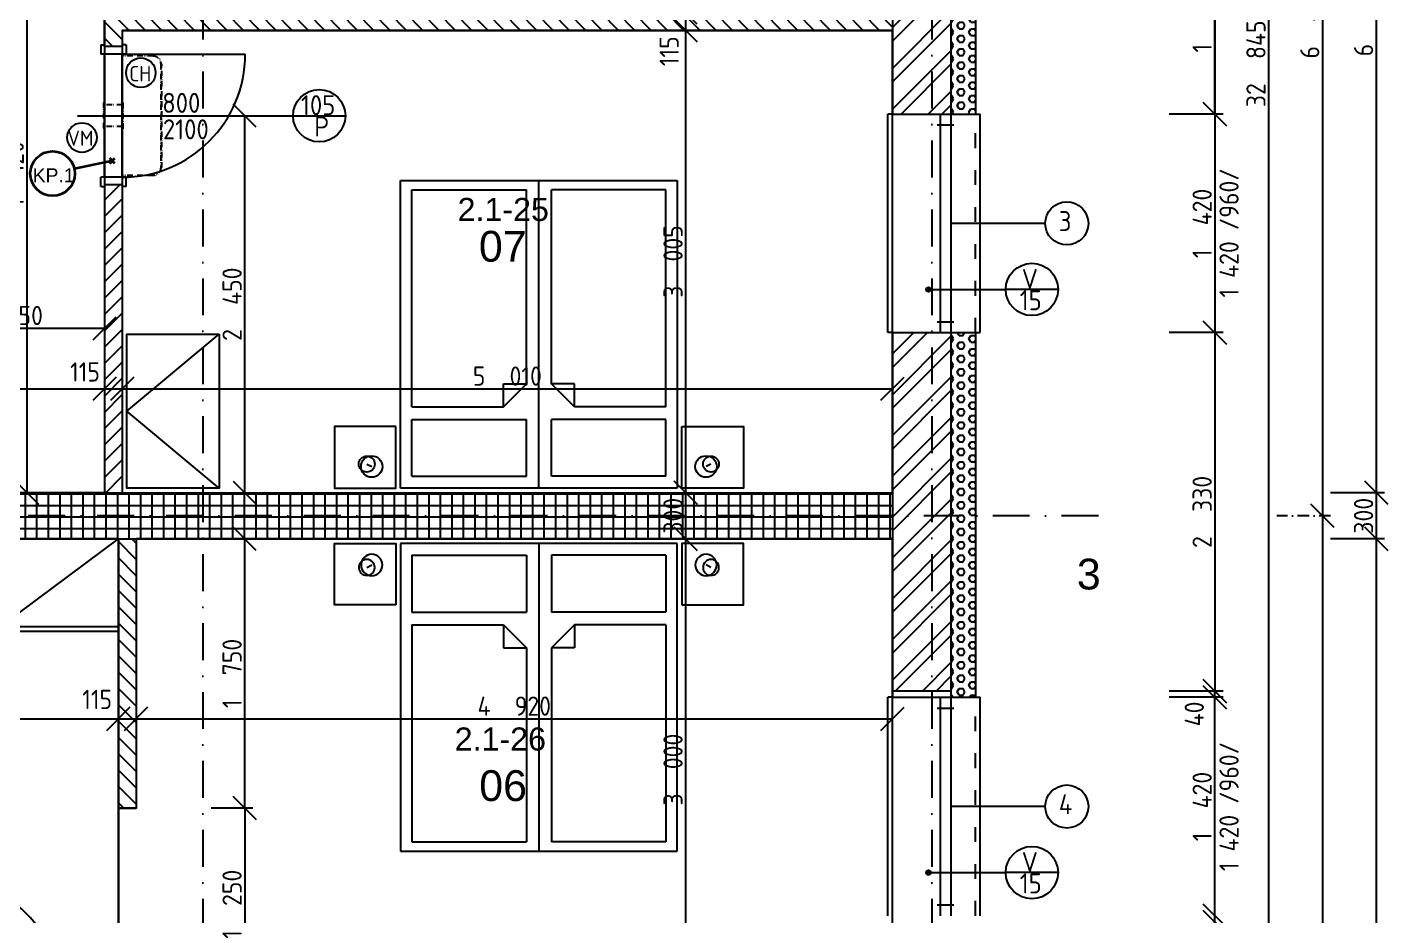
# Model space of a CAD drawing. Extents: x 4511820 to 5180432, y -1526536 to -944957.
# Drawn here: x 5034913 to 5043762, y -1247634 to -1241859 of the extents above; entities that cross this region are included whole.
import ezdxf

# ---------------------------------------------------------------- set-up
doc = ezdxf.new("R2010")
doc.units = 0
doc.header["$MEASUREMENT"] = 0
for name, pattern in [('ACAD_ISO03W100', [30, 12, -18]), ('ACAD_ISO12W100', [22, 12, -3, 0.5, -3, 0.5, -3]), ('BODKOCIARKOVANA_3', [5.6, 3, -1.3, 0, -1.3])]:
    doc.linetypes.add(name, pattern=pattern)
doc.layers.get('0').update_dxf_attribs({"linetype": 'CONTINUOUS'})
doc.layers.get('Defpoints').update_dxf_attribs({"color": 61, "linetype": 'CONTINUOUS'})
for name, color, linetype in [('DVERE', 45, 'CONTINUOUS'), ('KÓTY', 4, 'CONTINUOUS'), ('MÚRY', 1, 'CONTINUOUS'), ('OKNÁ', 143, 'CONTINUOUS'), ('osi', 253, 'CONTINUOUS'), ('Plochy', 41, 'CONTINUOUS'), ('POPIS', 7, 'CONTINUOUS'), ('TENKÁ', 7, 'CONTINUOUS'), ('ZARIADENIE', 47, 'CONTINUOUS'), ('ZZ-chladenie', 133, 'CONTINUOUS'), ('zz-vetr', 52, 'CONTINUOUS'), ('ŠRAFY', 82, 'CONTINUOUS')]:
    doc.layers.add(name, color=color, linetype=linetype)
doc.layers.add('preklady', color=74, linetype='CONTINUOUS', lineweight=35)
doc.styles.add('ARIAL', font='arial.ttf')
doc.styles.add('styl1', font='arial.ttf')
doc.styles.add('STYLE1', font='isocp.shx')
doc.dimstyles.new('STANDARD-50', dxfattribs={"dimtxt": 125, "dimasz": 150, "dimexe": 10, "dimexo": 200, "dimgap": 20, "dimtad": 1, "dimdsep": 46, "dimlunit": 6, "dimtxsty": 'STYLE1', "dimblk1": 'OBLIQUE', "dimblk2": 'OBLIQUE', "dimsah": 1, "dimcen": 2.5, "dimse1": 1, "dimse2": 1, "dimadec": 0, "dimazin": 0, "dimtfac": 1, "dimtmove": 1, "dimatfit": 3, "dimldrblk": 'OBLIQUE', "dimfxl": 1, "dimtolj": 1, "dimtzin": 0, "dimarcsym": 0})
pattern_1 = [(135, (-2976355.03, 109742.89), (-53.0330086, -53.0330086), [])]
pattern_2 = [(45, (584112, 2493.08), (-132.5825215, 132.5825215), []), (45, (584200.39, 2493.08), (-132.5825215, 132.5825215), [])]
pattern_3 = [(0, (0, -89060.43), (0, 43.3012702), [25, -50]), (120, (0, -89060.43), (-37.5, -21.6506351), [25, -50]), (60, (25, -89060.43), (-37.5, 21.6506351), [25, -50])]

# ---------------------------------------------------------------- blocks, each defined once
blk = doc.blocks.new('_OBLIQUE')
at = {"color": 0, "linetype": 'ByBlock'}
blk.add_line((-0.5, -0.5), (0.5, 0.5), dxfattribs=at)
blk = doc.blocks.new('*D13835')
at = {"layer": 'Defpoints', "color": 0}
for p in [(5041881, -1238614.2), (5041881, -1245034.2), (5043337.5, -1245034.2)]:
    blk.add_point(p, dxfattribs=at)
at = {"layer": 'KÓTY', "color": 0, "lineweight": -2}
blk.add_line((5043337.5, -1238614.2), (5043337.5, -1245034.2), dxfattribs=at)
at = {"layer": 'KÓTY', "color": 0, "linetype": 'ByBlock', "lineweight": -2, "xscale": 150, "yscale": 150, "zscale": 150}
for p, rotation in [((5043337.5, -1238614.2), 90), ((5043337.5, -1245034.2), 270)]:
    blk.add_blockref('_OBLIQUE', p, dxfattribs=dict(at, rotation=rotation))
at = {"layer": 'KÓTY', "color": 0, "insert": (5043255, -1241824.2), "char_height": 125, "attachment_point": 5, "rotation": 90, "style": 'STYLE1'}
blk.add_mtext('\\A1;6ﾠ420', dxfattribs=at)
blk = doc.blocks.new('*D13836')
at = {"layer": 'Defpoints', "color": 0}
for p in [(5041881, -1245034.2), (5041881, -1251644.2), (5043337.5, -1251644.2)]:
    blk.add_point(p, dxfattribs=at)
at = {"layer": 'KÓTY', "color": 0, "lineweight": -2}
blk.add_line((5043337.5, -1245034.2), (5043337.5, -1251644.2), dxfattribs=at)
at = {"layer": 'KÓTY', "color": 0, "linetype": 'ByBlock', "lineweight": -2, "xscale": 150, "yscale": 150, "zscale": 150}
for p, rotation in [((5043337.5, -1245034.2), 90), ((5043337.5, -1251644.2), 270)]:
    blk.add_blockref('_OBLIQUE', p, dxfattribs=dict(at, rotation=rotation))
at = {"layer": 'KÓTY', "color": 0, "insert": (5043255, -1248339.2), "char_height": 125, "attachment_point": 5, "rotation": 90, "style": 'STYLE1'}
blk.add_mtext('\\A1;6ﾠ610', dxfattribs=at)
blk = doc.blocks.new('*D13839')
at = {"layer": 'Defpoints', "color": 0}
for p in [(5040921, -1225674.2), (5040921, -1258519.2), (5042987.5, -1258519.2)]:
    blk.add_point(p, dxfattribs=at)
at = {"layer": 'KÓTY', "color": 0, "lineweight": -2}
blk.add_line((5042987.5, -1225674.2), (5042987.5, -1258519.2), dxfattribs=at)
at = {"layer": 'KÓTY', "color": 0, "linetype": 'ByBlock', "lineweight": -2, "xscale": 150, "yscale": 150, "zscale": 150}
for p, rotation in [((5042987.5, -1225674.2), 90), ((5042987.5, -1258519.2), 270)]:
    blk.add_blockref('_OBLIQUE', p, dxfattribs=dict(at, rotation=rotation))
at = {"layer": 'KÓTY', "color": 0, "insert": (5042905, -1242096.7), "char_height": 125, "attachment_point": 5, "rotation": 90, "style": 'STYLE1'}
blk.add_mtext('\\A1;32ﾠ845', dxfattribs=at)
blk = doc.blocks.new('*D13844')
at = {"layer": 'Defpoints', "color": 0}
for p in [(5040921, -1247674.2), (5042637.5, -1247674.2), (5040921, -1249174.2)]:
    blk.add_point(p, dxfattribs=at)
at = {"layer": 'KÓTY', "color": 0, "lineweight": -2}
blk.add_line((5042637.5, -1249174.2), (5042637.5, -1247674.2), dxfattribs=at)
at = {"layer": 'KÓTY', "color": 0, "linetype": 'ByBlock', "lineweight": -2, "xscale": 150, "yscale": 150, "zscale": 150}
for p, rotation in [((5042637.5, -1247674.2), 90), ((5042637.5, -1249174.2), 270)]:
    blk.add_blockref('_OBLIQUE', p, dxfattribs=dict(at, rotation=rotation))
at = {"layer": 'KÓTY', "color": 0, "insert": (5042555, -1248424.2), "char_height": 125, "attachment_point": 5, "rotation": 90, "style": 'STYLE1'}
blk.add_mtext('\\A1;1ﾠ500', dxfattribs=at)
blk = doc.blocks.new('*D13845')
at = {"layer": 'Defpoints', "color": 0}
for p in [(5040921, -1246214.2), (5042637.5, -1246214.2), (5040921, -1247634.2)]:
    blk.add_point(p, dxfattribs=at)
at = {"layer": 'KÓTY', "color": 0, "lineweight": -2}
blk.add_line((5042637.5, -1247634.2), (5042637.5, -1246214.2), dxfattribs=at)
at = {"layer": 'KÓTY', "color": 0, "linetype": 'ByBlock', "lineweight": -2, "xscale": 150, "yscale": 150, "zscale": 150}
for p, rotation in [((5042637.5, -1246214.2), 90), ((5042637.5, -1247634.2), 270)]:
    blk.add_blockref('_OBLIQUE', p, dxfattribs=dict(at, rotation=rotation))
at = {"layer": 'KÓTY', "color": 0, "insert": (5042555, -1246924.2), "char_height": 125, "attachment_point": 5, "rotation": 90, "style": 'STYLE1'}
blk.add_mtext('\\A1;1ﾠ420', dxfattribs=at)
blk = doc.blocks.new('*D13846')
at = {"layer": 'Defpoints', "color": 0}
for p in [(5040921, -1241174.2), (5040921, -1242424.2), (5042637.5, -1242424.2)]:
    blk.add_point(p, dxfattribs=at)
at = {"layer": 'KÓTY', "color": 0, "lineweight": -2}
blk.add_line((5042637.5, -1241174.2), (5042637.5, -1242424.2), dxfattribs=at)
at = {"layer": 'KÓTY', "color": 0, "linetype": 'ByBlock', "lineweight": -2, "xscale": 150, "yscale": 150, "zscale": 150}
for p, rotation in [((5042637.5, -1241174.2), 90), ((5042637.5, -1242424.2), 270)]:
    blk.add_blockref('_OBLIQUE', p, dxfattribs=dict(at, rotation=rotation))
at = {"layer": 'KÓTY', "color": 0, "insert": (5042555, -1241799.2), "char_height": 125, "attachment_point": 5, "rotation": 90, "style": 'STYLE1'}
blk.add_mtext('\\A1;1ﾠ250', dxfattribs=at)
blk = doc.blocks.new('*D13847')
at = {"layer": 'Defpoints', "color": 0}
for p in [(5040921, -1241174.2), (5042637.5, -1241174.2), (5040921, -1242424.2)]:
    blk.add_point(p, dxfattribs=at)
at = {"layer": 'KÓTY', "color": 0, "lineweight": -2}
blk.add_line((5042637.5, -1242424.2), (5042637.5, -1241174.2), dxfattribs=at)
at = {"layer": 'KÓTY', "color": 0, "linetype": 'ByBlock', "lineweight": -2, "xscale": 150, "yscale": 150, "zscale": 150}
for p, rotation in [((5042637.5, -1241174.2), 90), ((5042637.5, -1242424.2), 270)]:
    blk.add_blockref('_OBLIQUE', p, dxfattribs=dict(at, rotation=rotation))
at = {"layer": 'KÓTY', "color": 0, "insert": (5042555, -1241799.2), "char_height": 125, "attachment_point": 5, "rotation": 90, "style": 'STYLE1'}
blk.add_mtext('\\A1;1ﾠ250', dxfattribs=at)
blk = doc.blocks.new('*D13855')
at = {"layer": 'Defpoints', "color": 0}
for p in [(5040921, -1247634.2), (5040921, -1247674.2), (5042637.5, -1247634.2)]:
    blk.add_point(p, dxfattribs=at)
at = {"layer": 'KÓTY', "color": 0, "lineweight": -2}
blk.add_line((5042637.5, -1247674.2), (5042637.5, -1247634.2), dxfattribs=at)
at = {"layer": 'KÓTY', "color": 0, "linetype": 'ByBlock', "lineweight": -2, "xscale": 150, "yscale": 150, "zscale": 150}
for p, rotation in [((5042637.5, -1247634.2), 90), ((5042637.5, -1247674.2), 270)]:
    blk.add_blockref('_OBLIQUE', p, dxfattribs=dict(at, rotation=rotation))
at = {"layer": 'KÓTY', "color": 0, "insert": (5042525.5, -1247780), "char_height": 125, "attachment_point": 5, "rotation": 90, "style": 'STYLE1'}
blk.add_mtext('\\A1;40', dxfattribs=at)
blk = doc.blocks.new('*D13856')
at = {"layer": 'Defpoints', "color": 0}
for p in [(5040921, -1246174.2), (5042637.5, -1246174.2), (5040921, -1246214.2)]:
    blk.add_point(p, dxfattribs=at)
at = {"layer": 'KÓTY', "color": 0, "lineweight": -2}
blk.add_line((5042637.5, -1246214.2), (5042637.5, -1246174.2), dxfattribs=at)
at = {"layer": 'KÓTY', "color": 0, "linetype": 'ByBlock', "lineweight": -2, "xscale": 150, "yscale": 150, "zscale": 150}
for p, rotation in [((5042637.5, -1246174.2), 90), ((5042637.5, -1246214.2), 270)]:
    blk.add_blockref('_OBLIQUE', p, dxfattribs=dict(at, rotation=rotation))
at = {"layer": 'KÓTY', "color": 0, "insert": (5042504, -1246322.5), "char_height": 125, "attachment_point": 5, "rotation": 90, "style": 'STYLE1'}
blk.add_mtext('\\A1;40', dxfattribs=at)
blk = doc.blocks.new('*D13860')
at = {"layer": 'Defpoints', "color": 0}
for p in [(5040541, -1238764.2), (5040541, -1244884.2), (5043687.5, -1244884.2)]:
    blk.add_point(p, dxfattribs=at)
at = {"layer": 'KÓTY', "color": 0, "lineweight": -2}
blk.add_line((5043687.5, -1238764.2), (5043687.5, -1244884.2), dxfattribs=at)
at = {"layer": 'KÓTY', "color": 0, "linetype": 'ByBlock', "lineweight": -2, "xscale": 150, "yscale": 150, "zscale": 150}
for p, rotation in [((5043687.5, -1238764.2), 90), ((5043687.5, -1244884.2), 270)]:
    blk.add_blockref('_OBLIQUE', p, dxfattribs=dict(at, rotation=rotation))
at = {"layer": 'KÓTY', "color": 0, "insert": (5043605, -1241824.2), "char_height": 125, "attachment_point": 5, "rotation": 90, "style": 'STYLE1'}
blk.add_mtext('\\A1;6ﾠ120', dxfattribs=at)
blk = doc.blocks.new('*D13861')
at = {"layer": 'Defpoints', "color": 0}
for p in [(5040541, -1244884.2), (5040541, -1245184.2), (5043687.5, -1245184.2)]:
    blk.add_point(p, dxfattribs=at)
at = {"layer": 'KÓTY', "color": 0, "lineweight": -2}
blk.add_line((5043687.5, -1244884.2), (5043687.5, -1245184.2), dxfattribs=at)
at = {"layer": 'KÓTY', "color": 0, "linetype": 'ByBlock', "lineweight": -2, "xscale": 150, "yscale": 150, "zscale": 150}
for p, rotation in [((5043687.5, -1244884.2), 90), ((5043687.5, -1245184.2), 270)]:
    blk.add_blockref('_OBLIQUE', p, dxfattribs=dict(at, rotation=rotation))
at = {"layer": 'KÓTY', "color": 0, "insert": (5043605, -1245034.2), "char_height": 125, "attachment_point": 5, "rotation": 90, "style": 'STYLE1'}
blk.add_mtext('\\A1;300', dxfattribs=at)
blk = doc.blocks.new('*D13862')
at = {"layer": 'Defpoints', "color": 0}
for p in [(5040541, -1245184.2), (5040541, -1251494.2), (5043687.5, -1251494.2)]:
    blk.add_point(p, dxfattribs=at)
at = {"layer": 'KÓTY', "color": 0, "lineweight": -2}
blk.add_line((5043687.5, -1245184.2), (5043687.5, -1251494.2), dxfattribs=at)
at = {"layer": 'KÓTY', "color": 0, "linetype": 'ByBlock', "lineweight": -2, "xscale": 150, "yscale": 150, "zscale": 150}
for p, rotation in [((5043687.5, -1245184.2), 90), ((5043687.5, -1251494.2), 270)]:
    blk.add_blockref('_OBLIQUE', p, dxfattribs=dict(at, rotation=rotation))
at = {"layer": 'KÓTY', "color": 0, "insert": (5043605, -1248339.2), "char_height": 125, "attachment_point": 5, "rotation": 90, "style": 'STYLE1'}
blk.add_mtext('\\A1;6ﾠ310', dxfattribs=at)
blk = doc.blocks.new('*D14075')
at = {"layer": 'Defpoints', "color": 0}
for p in [(5040921, -1243844.2), (5040921, -1246174.2), (5042637.5, -1246174.2)]:
    blk.add_point(p, dxfattribs=at)
at = {"layer": 'KÓTY', "color": 0, "lineweight": -2}
blk.add_line((5042637.5, -1243844.2), (5042637.5, -1246174.2), dxfattribs=at)
at = {"layer": 'KÓTY', "color": 0, "linetype": 'ByBlock', "lineweight": -2, "xscale": 150, "yscale": 150, "zscale": 150}
for p, rotation in [((5042637.5, -1243844.2), 90), ((5042637.5, -1246174.2), 270)]:
    blk.add_blockref('_OBLIQUE', p, dxfattribs=dict(at, rotation=rotation))
at = {"layer": 'KÓTY', "color": 0, "insert": (5042555, -1245009.2), "char_height": 125, "attachment_point": 5, "rotation": 90, "style": 'STYLE1'}
blk.add_mtext('\\A1;2ﾠ330', dxfattribs=at)
blk = doc.blocks.new('*D14076')
at = {"layer": 'Defpoints', "color": 0}
for p in [(5040921, -1242424.2), (5040921, -1243844.2), (5042637.5, -1243844.2)]:
    blk.add_point(p, dxfattribs=at)
at = {"layer": 'KÓTY', "color": 0, "lineweight": -2}
blk.add_line((5042637.5, -1242424.2), (5042637.5, -1243844.2), dxfattribs=at)
at = {"layer": 'KÓTY', "color": 0, "linetype": 'ByBlock', "lineweight": -2, "xscale": 150, "yscale": 150, "zscale": 150}
for p, rotation in [((5042637.5, -1242424.2), 90), ((5042637.5, -1243844.2), 270)]:
    blk.add_blockref('_OBLIQUE', p, dxfattribs=dict(at, rotation=rotation))
at = {"layer": 'KÓTY', "color": 0, "insert": (5042555, -1243134.2), "char_height": 125, "attachment_point": 5, "rotation": 90, "style": 'STYLE1'}
blk.add_mtext('\\A1;1ﾠ420', dxfattribs=at)
blk = doc.blocks.new('SKRINA')
at = {"layer": 'ZARIADENIE'}
for p, q in [((4449069, -1324645.2), (4448469, -1324145.2)), ((4448469, -1325145.2), (4449069, -1324645.2))]:
    blk.add_line(p, q, dxfattribs=at)
blk.add_lwpolyline([(4448469, -1324145.2), (4448469, -1325145.2), (4449069, -1325145.2), (4449069, -1324145.2)], close=True, dxfattribs=at)
blk = doc.blocks.new('DVOJPOSTEL')
at = {"layer": 'ZARIADENIE', "ltscale": 0.25}
for p, q in [((4444359, -1314665.2), (4444359, -1312665.2)), ((4444359, -1312665.2), (4446159, -1312665.2)), ((4445259, -1312665.2), (4445259, -1314665.2)), ((4446159, -1312665.2), (4446159, -1314665.2)), ((4444139.6, -1312821.2), (4444171.8, -1312805.1)), ((4446378.4, -1312821.2), (4446346.2, -1312805.1)), ((4446159, -1314665.2), (4444359, -1314665.2))]:
    blk.add_line(p, q, dxfattribs=at)
at = {"layer": 'ZARIADENIE', "color": 76, "ltscale": 0.25}
for p, q in [((4444432.3, -1312741.6), (4445177.9, -1312741.6)), ((4444432.3, -1312741.6), (4444432.3, -1313110.9)), ((4445177.9, -1312741.6), (4445177.9, -1313110.9)), ((4446085.7, -1312741.6), (4445340.1, -1312741.6)), ((4445340.1, -1312741.6), (4445340.1, -1313110.9)), ((4446085.7, -1312741.6), (4446085.7, -1313110.9)), ((4444432.3, -1313110.9), (4445177.9, -1313110.9)), ((4446085.7, -1313110.9), (4445340.1, -1313110.9)), ((4444432.3, -1313193.6), (4444432.3, -1314603.6)), ((4444432.3, -1313193.6), (4445027.9, -1313193.6)), ((4445027.9, -1313193.6), (4445177.9, -1313343.6)), ((4445027.9, -1313193.6), (4445027.9, -1313343.6)), ((4445490.1, -1313193.6), (4445340.1, -1313343.6)), ((4446085.7, -1313193.6), (4445490.1, -1313193.6)), ((4445490.1, -1313193.6), (4445490.1, -1313343.6)), ((4446085.7, -1313193.6), (4446085.7, -1314603.6)), ((4445027.9, -1313343.6), (4445177.9, -1313343.6)), ((4445177.9, -1313343.6), (4445177.9, -1314603.6)), ((4445340.1, -1313343.6), (4445340.1, -1314603.6)), ((4445490.1, -1313343.6), (4445340.1, -1313343.6)), ((4444432.3, -1314603.6), (4445177.9, -1314603.6)), ((4446085.7, -1314603.6), (4445340.1, -1314603.6))]:
    blk.add_line(p, q, dxfattribs=at)
at = {"layer": 'ZARIADENIE'}
for points in [[(4444329, -1313065.2), (4443929, -1313065.2), (4443929, -1312665.2), (4444329, -1312665.2)], [(4446189, -1313065.2), (4446589, -1313065.2), (4446589, -1312665.2), (4446189, -1312665.2)]]:
    blk.add_lwpolyline(points, close=True, dxfattribs=at)
at = {"layer": 'ZARIADENIE', "ltscale": 0.25}
for centre, radius in [((4444171.8, -1312805.1), 69.7), ((4446346.2, -1312805.1), 69.7), ((4444139.6, -1312821.2), 51.9), ((4446378.4, -1312821.2), 51.9)]:
    blk.add_circle(centre, radius, dxfattribs=at)
blk = doc.blocks.new('*D30989')
at = {"layer": 'Defpoints', "color": 0}
for p in [(5035506, -1246354), (5033406, -1246384.2), (5035506, -1246384.2)]:
    blk.add_point(p, dxfattribs=at)
at = {"layer": 'KÓTY', "color": 0, "lineweight": -2}
blk.add_line((5033406, -1246354), (5035506, -1246354), dxfattribs=at)
at = {"layer": 'KÓTY', "color": 0, "linetype": 'ByBlock', "lineweight": -2, "xscale": 150, "yscale": 150, "zscale": 150, "rotation": 180}
blk.add_blockref('_OBLIQUE', (5033406, -1246354), dxfattribs=at)
at = {"layer": 'KÓTY', "color": 0, "linetype": 'ByBlock', "lineweight": -2, "xscale": 150, "yscale": 150, "zscale": 150}
blk.add_blockref('_OBLIQUE', (5035506, -1246354), dxfattribs=at)
at = {"layer": 'KÓTY', "color": 0, "insert": (5034456, -1246271.5), "char_height": 125, "attachment_point": 5, "style": 'STYLE1'}
blk.add_mtext('\\A1;2ﾠ100', dxfattribs=at)
blk = doc.blocks.new('*D30990')
at = {"layer": 'Defpoints', "color": 0}
for p in [(5035621, -1246354), (5035506, -1246384.2), (5035621, -1246384.2)]:
    blk.add_point(p, dxfattribs=at)
at = {"layer": 'KÓTY', "color": 0, "lineweight": -2}
blk.add_line((5035506, -1246354), (5035621, -1246354), dxfattribs=at)
at = {"layer": 'KÓTY', "color": 0, "linetype": 'ByBlock', "lineweight": -2, "xscale": 150, "yscale": 150, "zscale": 150, "rotation": 180}
blk.add_blockref('_OBLIQUE', (5035506, -1246354), dxfattribs=at)
at = {"layer": 'KÓTY', "color": 0, "linetype": 'ByBlock', "lineweight": -2, "xscale": 150, "yscale": 150, "zscale": 150}
blk.add_blockref('_OBLIQUE', (5035621, -1246354), dxfattribs=at)
at = {"layer": 'KÓTY', "color": 0, "insert": (5035368, -1246228), "char_height": 125, "attachment_point": 5, "style": 'STYLE1'}
blk.add_mtext('\\A1;115', dxfattribs=at)
blk = doc.blocks.new('*D30991')
at = {"layer": 'Defpoints', "color": 0}
for p in [(5040541, -1246214.2), (5040541, -1246354), (5035621, -1246384.2)]:
    blk.add_point(p, dxfattribs=at)
at = {"layer": 'KÓTY', "color": 0, "lineweight": -2}
blk.add_line((5035621, -1246354), (5040541, -1246354), dxfattribs=at)
at = {"layer": 'KÓTY', "color": 0, "linetype": 'ByBlock', "lineweight": -2, "xscale": 150, "yscale": 150, "zscale": 150, "rotation": 180}
blk.add_blockref('_OBLIQUE', (5035621, -1246354), dxfattribs=at)
at = {"layer": 'KÓTY', "color": 0, "linetype": 'ByBlock', "lineweight": -2, "xscale": 150, "yscale": 150, "zscale": 150}
blk.add_blockref('_OBLIQUE', (5040541, -1246354), dxfattribs=at)
at = {"layer": 'KÓTY', "color": 0, "insert": (5038081, -1246271.5), "char_height": 125, "attachment_point": 5, "style": 'STYLE1'}
blk.add_mtext('\\A1;4ﾠ920', dxfattribs=at)
blk = doc.blocks.new('*D31246')
at = {"layer": 'Defpoints', "color": 0}
for p in [(5039196.2, -1245184.2), (5039196.2, -1245184.2), (5039196.2, -1248184.2)]:
    blk.add_point(p, dxfattribs=at)
at = {"layer": 'KÓTY', "color": 0, "lineweight": -2}
blk.add_line((5039196.2, -1248184.2), (5039196.2, -1245184.2), dxfattribs=at)
at = {"layer": 'KÓTY', "color": 0, "linetype": 'ByBlock', "lineweight": -2, "xscale": 150, "yscale": 150, "zscale": 150}
for p, rotation in [((5039196.2, -1245184.2), 90), ((5039196.2, -1248184.2), 270)]:
    blk.add_blockref('_OBLIQUE', p, dxfattribs=dict(at, rotation=rotation))
at = {"layer": 'KÓTY', "color": 0, "insert": (5039113.6, -1246684.2), "char_height": 125, "attachment_point": 5, "rotation": 90, "style": 'STYLE1'}
blk.add_mtext('\\A1;3ﾠ000', dxfattribs=at)
blk = doc.blocks.new('*D31247')
at = {"layer": 'Defpoints', "color": 0}
for p in [(5039196.2, -1244884.2), (5039196.2, -1244884.2), (5039196.2, -1245184.2)]:
    blk.add_point(p, dxfattribs=at)
at = {"layer": 'KÓTY', "color": 0, "lineweight": -2}
blk.add_line((5039196.2, -1245184.2), (5039196.2, -1244884.2), dxfattribs=at)
at = {"layer": 'KÓTY', "color": 0, "linetype": 'ByBlock', "lineweight": -2, "xscale": 150, "yscale": 150, "zscale": 150}
for p, rotation in [((5039196.2, -1244884.2), 90), ((5039196.2, -1245184.2), 270)]:
    blk.add_blockref('_OBLIQUE', p, dxfattribs=dict(at, rotation=rotation))
at = {"layer": 'KÓTY', "color": 0, "insert": (5039113.7, -1245034.2), "char_height": 125, "attachment_point": 5, "rotation": 90, "style": 'STYLE1'}
blk.add_mtext('\\A1;300', dxfattribs=at)
blk = doc.blocks.new('*D31248')
at = {"layer": 'Defpoints', "color": 0}
for p in [(5039196.2, -1241879.2), (5039196.2, -1241879.2), (5039196.2, -1244884.2)]:
    blk.add_point(p, dxfattribs=at)
at = {"layer": 'KÓTY', "color": 0, "lineweight": -2}
blk.add_line((5039196.2, -1244884.2), (5039196.2, -1241879.2), dxfattribs=at)
at = {"layer": 'KÓTY', "color": 0, "linetype": 'ByBlock', "lineweight": -2, "xscale": 150, "yscale": 150, "zscale": 150}
for p, rotation in [((5039196.2, -1241879.2), 90), ((5039196.2, -1244884.2), 270)]:
    blk.add_blockref('_OBLIQUE', p, dxfattribs=dict(at, rotation=rotation))
at = {"layer": 'KÓTY', "color": 0, "insert": (5039113.6, -1243381.7), "char_height": 125, "attachment_point": 5, "rotation": 90, "style": 'STYLE1'}
blk.add_mtext('\\A1;3ﾠ005', dxfattribs=at)
blk = doc.blocks.new('*D31249')
at = {"layer": 'Defpoints', "color": 0}
for p in [(5039196.2, -1241764.2), (5039196.2, -1241764.2), (5039196.2, -1241879.2)]:
    blk.add_point(p, dxfattribs=at)
at = {"layer": 'KÓTY', "color": 0, "lineweight": -2}
blk.add_line((5039196.2, -1241879.2), (5039196.2, -1241764.2), dxfattribs=at)
at = {"layer": 'KÓTY', "color": 0, "linetype": 'ByBlock', "lineweight": -2, "xscale": 150, "yscale": 150, "zscale": 150}
for p, rotation in [((5039196.2, -1241764.2), 90), ((5039196.2, -1241879.2), 270)]:
    blk.add_blockref('_OBLIQUE', p, dxfattribs=dict(at, rotation=rotation))
at = {"layer": 'KÓTY', "color": 0, "insert": (5039088.5, -1242015), "char_height": 125, "attachment_point": 5, "rotation": 90, "style": 'STYLE1'}
blk.add_mtext('\\A1;115', dxfattribs=at)
blk = doc.blocks.new('*D31288')
at = {"layer": 'Defpoints', "color": 0}
for p in [(5035621, -1246934.2), (5035621, -1248184.2), (5036328, -1248184.2)]:
    blk.add_point(p, dxfattribs=at)
at = {"layer": 'KÓTY', "color": 0, "lineweight": -2}
blk.add_line((5036328, -1246934.2), (5036328, -1248184.2), dxfattribs=at)
at = {"layer": 'KÓTY', "color": 0, "linetype": 'ByBlock', "lineweight": -2, "xscale": 150, "yscale": 150, "zscale": 150}
for p, rotation in [((5036328, -1246934.2), 90), ((5036328, -1248184.2), 270)]:
    blk.add_blockref('_OBLIQUE', p, dxfattribs=dict(at, rotation=rotation))
at = {"layer": 'KÓTY', "color": 0, "insert": (5036245.5, -1247559.2), "char_height": 125, "attachment_point": 5, "rotation": 90, "style": 'STYLE1'}
blk.add_mtext('\\A1;1ﾠ250', dxfattribs=at)
blk = doc.blocks.new('*D31289')
at = {"layer": 'Defpoints', "color": 0}
for p in [(5035621, -1245184.2), (5036328, -1245184.2), (5035621, -1246934.2)]:
    blk.add_point(p, dxfattribs=at)
at = {"layer": 'KÓTY', "color": 0, "lineweight": -2}
blk.add_line((5036328, -1246934.2), (5036328, -1245184.2), dxfattribs=at)
at = {"layer": 'KÓTY', "color": 0, "linetype": 'ByBlock', "lineweight": -2, "xscale": 150, "yscale": 150, "zscale": 150}
for p, rotation in [((5036328, -1245184.2), 90), ((5036328, -1246934.2), 270)]:
    blk.add_blockref('_OBLIQUE', p, dxfattribs=dict(at, rotation=rotation))
at = {"layer": 'KÓTY', "color": 0, "insert": (5036245.5, -1246059.2), "char_height": 125, "attachment_point": 5, "rotation": 90, "style": 'STYLE1'}
blk.add_mtext('\\A1;1ﾠ750', dxfattribs=at)
blk = doc.blocks.new('*D31297')
at = {"layer": 'Defpoints', "color": 0}
for p in [(5035416, -1244209), (5033531, -1244884.2), (5035416, -1244884.2)]:
    blk.add_point(p, dxfattribs=at)
at = {"layer": 'KÓTY', "color": 0, "lineweight": -2}
blk.add_line((5033531, -1244209), (5035416, -1244209), dxfattribs=at)
at = {"layer": 'KÓTY', "color": 0, "linetype": 'ByBlock', "lineweight": -2, "xscale": 150, "yscale": 150, "zscale": 150, "rotation": 180}
blk.add_blockref('_OBLIQUE', (5033531, -1244209), dxfattribs=at)
at = {"layer": 'KÓTY', "color": 0, "linetype": 'ByBlock', "lineweight": -2, "xscale": 150, "yscale": 150, "zscale": 150}
blk.add_blockref('_OBLIQUE', (5035416, -1244209), dxfattribs=at)
at = {"layer": 'KÓTY', "color": 0, "insert": (5034473.5, -1244126.5), "char_height": 125, "attachment_point": 5, "style": 'STYLE1'}
blk.add_mtext('\\A1;1ﾠ885', dxfattribs=at)
blk = doc.blocks.new('*D31298')
at = {"layer": 'Defpoints', "color": 0}
for p in [(5035531, -1244209), (5035416, -1244884.2), (5035531, -1244884.2)]:
    blk.add_point(p, dxfattribs=at)
at = {"layer": 'KÓTY', "color": 0, "lineweight": -2}
blk.add_line((5035416, -1244209), (5035531, -1244209), dxfattribs=at)
at = {"layer": 'KÓTY', "color": 0, "linetype": 'ByBlock', "lineweight": -2, "xscale": 150, "yscale": 150, "zscale": 150, "rotation": 180}
blk.add_blockref('_OBLIQUE', (5035416, -1244209), dxfattribs=at)
at = {"layer": 'KÓTY', "color": 0, "linetype": 'ByBlock', "lineweight": -2, "xscale": 150, "yscale": 150, "zscale": 150}
blk.add_blockref('_OBLIQUE', (5035531, -1244209), dxfattribs=at)
at = {"layer": 'KÓTY', "color": 0, "insert": (5035289, -1244099.5), "char_height": 125, "attachment_point": 5, "style": 'STYLE1'}
blk.add_mtext('\\A1;115', dxfattribs=at)
blk = doc.blocks.new('*D31299')
at = {"layer": 'Defpoints', "color": 0}
for p in [(5040541, -1244209), (5035531, -1244884.2), (5040541, -1244884.2)]:
    blk.add_point(p, dxfattribs=at)
at = {"layer": 'KÓTY', "color": 0, "lineweight": -2}
blk.add_line((5035531, -1244209), (5040541, -1244209), dxfattribs=at)
at = {"layer": 'KÓTY', "color": 0, "linetype": 'ByBlock', "lineweight": -2, "xscale": 150, "yscale": 150, "zscale": 150, "rotation": 180}
blk.add_blockref('_OBLIQUE', (5035531, -1244209), dxfattribs=at)
at = {"layer": 'KÓTY', "color": 0, "linetype": 'ByBlock', "lineweight": -2, "xscale": 150, "yscale": 150, "zscale": 150}
blk.add_blockref('_OBLIQUE', (5040541, -1244209), dxfattribs=at)
at = {"layer": 'KÓTY', "color": 0, "insert": (5038036, -1244126.5), "char_height": 125, "attachment_point": 5, "style": 'STYLE1'}
blk.add_mtext('\\A1;5ﾠ010', dxfattribs=at)
blk = doc.blocks.new('*D31303')
at = {"layer": 'Defpoints', "color": 0}
for p in [(5036223.8, -1242434.2), (5036328, -1242434.2), (5036223.8, -1244884.2)]:
    blk.add_point(p, dxfattribs=at)
at = {"layer": 'KÓTY', "color": 0, "lineweight": -2}
blk.add_line((5036328, -1244884.2), (5036328, -1242434.2), dxfattribs=at)
at = {"layer": 'KÓTY', "color": 0, "linetype": 'ByBlock', "lineweight": -2, "xscale": 150, "yscale": 150, "zscale": 150}
for p, rotation in [((5036328, -1242434.2), 90), ((5036328, -1244884.2), 270)]:
    blk.add_blockref('_OBLIQUE', p, dxfattribs=dict(at, rotation=rotation))
at = {"layer": 'KÓTY', "color": 0, "insert": (5036245.5, -1243659.2), "char_height": 125, "attachment_point": 5, "rotation": 90, "style": 'STYLE1'}
blk.add_mtext('\\A1;2ﾠ450', dxfattribs=at)
blk = doc.blocks.new('*D31305')
at = {"layer": 'Defpoints', "color": 0}
for p in [(5034166, -1242999.2), (5035416, -1242999.2), (5035416, -1243815.5)]:
    blk.add_point(p, dxfattribs=at)
at = {"layer": 'KÓTY', "color": 0, "lineweight": -2}
blk.add_line((5034166, -1243815.5), (5035416, -1243815.5), dxfattribs=at)
at = {"layer": 'KÓTY', "color": 0, "linetype": 'ByBlock', "lineweight": -2, "xscale": 150, "yscale": 150, "zscale": 150, "rotation": 180}
blk.add_blockref('_OBLIQUE', (5034166, -1243815.5), dxfattribs=at)
at = {"layer": 'KÓTY', "color": 0, "linetype": 'ByBlock', "lineweight": -2, "xscale": 150, "yscale": 150, "zscale": 150}
blk.add_blockref('_OBLIQUE', (5035416, -1243815.5), dxfattribs=at)
at = {"layer": 'KÓTY', "color": 0, "insert": (5034791, -1243733), "char_height": 125, "attachment_point": 5, "style": 'STYLE1'}
blk.add_mtext('\\A1;1ﾠ250', dxfattribs=at)
blk = doc.blocks.new('*D31325')
at = {"layer": 'Defpoints', "color": 0}
for p in [(5035416, -1240764.2), (5034911, -1244884.2), (5035416, -1244884.2)]:
    blk.add_point(p, dxfattribs=at)
at = {"layer": 'KÓTY', "color": 0, "lineweight": -2}
blk.add_line((5034911, -1240764.2), (5034911, -1244884.2), dxfattribs=at)
at = {"layer": 'KÓTY', "color": 0, "linetype": 'ByBlock', "lineweight": -2, "xscale": 150, "yscale": 150, "zscale": 150}
for p, rotation in [((5034911, -1240764.2), 90), ((5034911, -1244884.2), 270)]:
    blk.add_blockref('_OBLIQUE', p, dxfattribs=dict(at, rotation=rotation))
at = {"layer": 'KÓTY', "color": 0, "insert": (5034828.5, -1242824.2), "char_height": 125, "attachment_point": 5, "rotation": 90, "style": 'STYLE1'}
blk.add_mtext('\\A1;4ﾠ120', dxfattribs=at)
blk = doc.blocks.new('chlj3')
at = {"layer": 'ZZ-chladenie', "linetype": 'ACAD_ISO12W100', "ltscale": 3}
for p, q in [((5005195.8, -1151691.8), (5005395.8, -1151691.8)), ((5005195.8, -1152470.8), (5005395.8, -1152470.8))]:
    blk.add_line(p, q, dxfattribs=at)
blk.add_lwpolyline([(5005145.8, -1152419.2), (5005138.4, -1152419.2), (5005138.4, -1151744.5), (5005145.8, -1151744.5)], close=True, dxfattribs=at)
for centre, start, end in [((5005195.8, -1151741.8), 90, 180), ((5005195.8, -1152420.8), 180, 270)]:
    blk.add_arc(centre, 50, start, end, dxfattribs=at)

msp = doc.modelspace()

# ---------------------------------------------------------------- hatches: boundary and pattern name
at = {"layer": 'TENKÁ'}
h = msp.add_hatch(color=256, dxfattribs=at)
h.dxf.hatch_style = 1
h.paths.add_polyline_path([(5040790.327, -1243563.492, 2.41421356), (5040775.327, -1243578.492, 0.41421356)])
h = msp.add_hatch(color=256, dxfattribs=at)
h.dxf.hatch_style = 1
h.paths.add_polyline_path([(5040790.327, -1247353.492, 2.41421356), (5040775.327, -1247368.492, 0.41421356)])
at = {"layer": 'ŠRAFY', "ltscale": 0.25}
h = msp.add_hatch(dxfattribs=at)
h.set_pattern_fill('ANSI31', color=256, scale=600, angle=90, style=0)
h.set_pattern_definition(pattern_1)
h.paths.add_polyline_path([(5035416, -1238764.226), (5035531, -1238764.226), (5035531, -1241764.226), (5040541, -1241764.226), (5040541, -1241879.226), (5035531, -1241879.226), (5035531, -1241974.226), (5035531, -1241984.226), (5035416, -1241984.226), (5035416, -1241974.226), (5035416, -1240764.226), (5035416, -1240649.226)])
at = {"layer": 'ŠRAFY'}
h = msp.add_hatch(dxfattribs=at)
h.set_pattern_fill('ANSI32', color=256, scale=500)
h.set_pattern_definition(pattern_2)
h.paths.add_polyline_path([(5040541, -1241174.226), (5040541, -1241714.226), (5040541, -1241764.226), (5040541, -1241879.226), (5040541, -1241949.226), (5040541, -1242424.226), (5040851, -1242424.226), (5040921, -1242424.226), (5040921, -1241174.226)])
h = msp.add_hatch(dxfattribs=at)
h.set_pattern_fill('HEX', color=256, scale=200)
h.set_pattern_definition(pattern_3)
h.paths.add_polyline_path([(5040921, -1242424.226), (5041081, -1242424.226), (5041081, -1241174.226), (5040921, -1241174.226)])
at = {"layer": 'ŠRAFY', "ltscale": 0.25}
h = msp.add_hatch(dxfattribs=at)
h.set_pattern_fill('ANSI31', color=256, scale=600, style=0)
h.set_pattern_definition([(45, (515270.5, 214751.965), (-53.0330086, 53.0330086), [])])
h.paths.add_polyline_path([(5035531, -1242884.226), (5035416, -1242884.226), (5035416, -1242894.226), (5035416, -1244884.226), (5035531, -1244884.226), (5035531, -1242894.226)])
at = {"layer": 'ŠRAFY'}
h = msp.add_hatch(dxfattribs=at)
h.set_pattern_fill('ANSI32', color=256, scale=500)
h.set_pattern_definition(pattern_2)
h.paths.add_polyline_path([(5040921, -1243844.226), (5040851, -1243844.226), (5040541, -1243844.226), (5040541, -1244884.226), (5040541, -1245184.226), (5040541, -1246174.226), (5040921, -1246174.226)])
h = msp.add_hatch(dxfattribs=at)
h.set_pattern_fill('HEX', color=256, scale=200)
h.set_pattern_definition(pattern_3)
h.paths.add_polyline_path([(5040921, -1246174.226), (5040921, -1246214.226), (5041081, -1246214.226), (5041081, -1243844.226), (5040921, -1243844.226)])
at = {"layer": 'ŠRAFY', "ltscale": 0.25}
h = msp.add_hatch(dxfattribs=at)
h.set_pattern_fill('ANSI37', color=256, scale=600, angle=45)
h.set_pattern_definition([(90, (-3307273.674, 579782.7), (-75, 1e-14), []), (180, (-3307273.674, 579782.7), (-1e-14, -75), [])])
h.paths.add_polyline_path([(5033291, -1245184.226), (5033406, -1245184.226), (5035506, -1245184.226), (5035621, -1245184.226), (5040541, -1245184.226), (5040541, -1244884.226), (5035531, -1244884.226), (5035416, -1244884.226), (5033531, -1244884.226), (5033416, -1244884.226), (5033291, -1244884.226)])
h = msp.add_hatch(dxfattribs=at)
h.set_pattern_fill('ANSI31', color=256, scale=600, angle=90, style=0)
h.set_pattern_definition(pattern_1)
h.paths.add_polyline_path([(5035506, -1246934.226), (5035621, -1246934.226), (5035621, -1245184.226), (5035506, -1245184.226)])

# ---------------------------------------------------------------- linework, layer by layer
at = {"layer": 'DVERE', "ltscale": 0.25}
for p, q in [((5035391, -1241974.226), (5035391, -1242034.226)), ((5035391, -1241974.226), (5035416, -1241974.226)), ((5035556, -1241974.226), (5035531, -1241974.226)), ((5035556, -1241974.226), (5035556, -1242034.226)), ((5035556, -1242034.226), (5035391, -1242034.226)), ((5035416, -1242834.226), (5035416, -1242034.226)), ((5035531, -1242834.226), (5035531, -1242034.226)), ((5035531, -1242034.226), (5036331, -1242034.226)), ((5035239.672, -1242434.226), (5036642.328, -1242434.226)), ((5036642.328, -1242434.226), (5036982.328, -1242434.226)), ((5035391, -1242894.226), (5035391, -1242834.226)), ((5035556, -1242834.226), (5035391, -1242834.226)), ((5035391, -1242894.226), (5035416, -1242894.226)), ((5035556, -1242894.226), (5035531, -1242894.226)), ((5035556, -1242894.226), (5035556, -1242834.226))]:
    msp.add_line(p, q, dxfattribs=at)
msp.add_circle((5036812.328, -1242434.226), 170, dxfattribs=at)
for centre, start, end in [((5035531, -1242034.226), 270, 0), ((5034341, -1248184.226), 0, 90)]:
    msp.add_arc(centre, 800, start, end, dxfattribs=at)
at = {"layer": 'KÓTY', "ltscale": 0.25}
for p, q in [((5042690.903, -1242424.226), (5042340.903, -1242424.226)), ((5042690.903, -1243844.226), (5042340.903, -1243844.226)), ((5043740.903, -1244884.226), (5043390.903, -1244884.226)), ((5043740.903, -1245184.226), (5043390.903, -1245184.226)), ((5042690.903, -1246174.226), (5042340.903, -1246174.226)), ((5042690.903, -1246214.226), (5042340.903, -1246214.226))]:
    msp.add_line(p, q, dxfattribs=at)
at = {"layer": 'KÓTY', "linetype": 'BODKOCIARKOVANA_3', "ltscale": 25}
msp.add_line((5043390.903, -1245034.226), (5043040.903, -1245034.226), dxfattribs=at)
at = {"layer": 'KÓTY'}
msp.add_line((5036379.5, -1246934.226), (5036110.5, -1246934.226), dxfattribs=at)
at = {"layer": 'MÚRY'}
for p, q in [((5035416, -1241984.226), (5035416, -1240764.226)), ((5041081, -1241174.226), (5041081, -1242424.226)), ((5041081, -1241174.226), (5041081, -1242424.226)), ((5035531, -1241879.226), (5035531, -1241984.226)), ((5035531, -1241879.226), (5040541, -1241879.226)), ((5040541, -1241879.226), (5040541, -1242424.226)), ((5040541, -1241949.226), (5040541, -1242424.226)), ((5040541, -1242424.226), (5041081, -1242424.226)), ((5035416, -1242884.226), (5035416, -1244884.226)), ((5035531, -1242884.226), (5035531, -1244884.226)), ((5040541, -1243844.226), (5040541, -1244884.226)), ((5040541, -1243844.226), (5041081, -1243844.226)), ((5041081, -1243844.226), (5041081, -1246214.226)), ((5041081, -1243844.226), (5041081, -1246214.226)), ((5033531, -1244884.226), (5035416, -1244884.226)), ((5035531, -1244884.226), (5040541, -1244884.226)), ((5033406, -1245184.226), (5035506, -1245184.226)), ((5035506, -1245184.226), (5035506, -1246934.226)), ((5035621, -1245184.226), (5040541, -1245184.226)), ((5035621, -1245184.226), (5035621, -1246934.226)), ((5040541, -1245184.226), (5040541, -1246214.226)), ((5040541, -1246214.226), (5041081, -1246214.226)), ((5035506, -1246934.226), (5035621, -1246934.226))]:
    msp.add_line(p, q, dxfattribs=at)
at = {"layer": 'MÚRY', "ltscale": 0.25}
for p, q in [((5035531, -1241984.226), (5035416, -1241984.226)), ((5035531, -1242884.226), (5035416, -1242884.226))]:
    msp.add_line(p, q, dxfattribs=at)
at = {"layer": 'OKNÁ', "ltscale": 0.25}
for p, q in [((5040851, -1242424.226), (5040851, -1243844.226)), ((5040921, -1242424.226), (5040921, -1243844.226)), ((5040831, -1242494.226), (5040941, -1242494.226)), ((5040831, -1242494.226), (5040941, -1242494.226)), ((5041534.854, -1243134.226), (5040921, -1243134.226)), ((5040831, -1243774.226), (5040941, -1243774.226)), ((5040831, -1243774.226), (5040941, -1243774.226)), ((5040851, -1246214.226), (5040851, -1247634.226)), ((5040921, -1246214.226), (5040921, -1247634.226)), ((5040831, -1246284.226), (5040941, -1246284.226)), ((5040831, -1246284.226), (5040941, -1246284.226)), ((5041534.854, -1246924.226), (5040921, -1246924.226)), ((5040831, -1247564.226), (5040941, -1247564.226)), ((5040831, -1247564.226), (5040941, -1247564.226))]:
    msp.add_line(p, q, dxfattribs=at)
for centre in [(5041674.854, -1243134.226), (5041674.854, -1246924.226)]:
    msp.add_circle(centre, 140, dxfattribs=at)
at = {"layer": 'osi', "linetype": 'BODKOCIARKOVANA_3', "ltscale": 80}
for p, q in [((5036056, -1223327.035), (5036056, -1260844.226)), ((5040796, -1223327.035), (5040796, -1260844.226)), ((5041881, -1245034.226), (4978211, -1245034.226))]:
    msp.add_line(p, q, dxfattribs=at)
at = {"layer": 'Plochy'}
for points in [[(5032111, -1244884.226), (5032111, -1242839.226), (5031971, -1242839.226), (5031971, -1241764.226), (5032111, -1241764.226), (5032111, -1240764.226), (5035416, -1240764.226), (5035416, -1244884.226), (5033531, -1244884.226), (5033531, -1242999.226), (5034166, -1242999.226), (5034166, -1242884.226), (5033416, -1242884.226), (5033416, -1244884.226)], [(5040541, -1241879.226), (5035531, -1241879.226), (5035531, -1244884.226), (5040541, -1244884.226)], [(5035506, -1245184.226), (5033406, -1245184.226), (5033406, -1248184.226), (5035506, -1248184.226)], [(5040541, -1245184.226), (5035621, -1245184.226), (5035621, -1246934.226), (5035506, -1246934.226), (5035506, -1248184.226), (5040541, -1248184.226)]]:
    msp.add_lwpolyline(points, close=True, dxfattribs=at)
at = {"layer": 'preklady'}
for p, q in [((5035466.999, -1242727.534), (5035219.598, -1242779.887)), ((5035450.382, -1242744.151), (5035483.616, -1242710.917)), ((5035483.617, -1242744.152), (5035450.383, -1242710.918))]:
    msp.add_line(p, q, dxfattribs=at)
at = {"layer": 'preklady', "ltscale": 0.25}
msp.add_circle((5035077.739, -1242809.906), 145, dxfattribs=at)
at = {"layer": 'TENKÁ'}
for p, q in [((5040921, -1241174.226), (5040921, -1242424.226)), ((5040921, -1241174.226), (5040921, -1242424.226)), ((5040541, -1241714.226), (5040541, -1241879.226)), ((5040921, -1243844.226), (5040921, -1246214.226)), ((5040921, -1243844.226), (5040921, -1246214.226)), ((5035416, -1244884.226), (5035531, -1244884.226)), ((5040541, -1244884.226), (5040541, -1245184.226)), ((5035506, -1245184.226), (5035621, -1245184.226)), ((5040921, -1246174.226), (5040541, -1246174.226))]:
    msp.add_line(p, q, dxfattribs=at)
at = {"layer": 'TENKÁ', "ltscale": 0.25}
for p, q in [((5040511, -1243844.226), (5040511, -1242424.226)), ((5040541, -1242424.226), (5040511, -1242424.226)), ((5041081, -1242424.226), (5041111, -1242424.226)), ((5041111, -1243844.226), (5041111, -1242424.226)), ((5040775.327, -1243563.492), (5041277.729, -1243563.492)), ((5041617.729, -1243563.492), (5041277.729, -1243563.492)), ((5040541, -1243844.226), (5040511, -1243844.226)), ((5041081, -1243844.226), (5041111, -1243844.226)), ((5040511, -1247634.226), (5040511, -1246214.226)), ((5040541, -1246214.226), (5040511, -1246214.226)), ((5041081, -1246214.226), (5041111, -1246214.226)), ((5041111, -1247634.226), (5041111, -1246214.226)), ((5040775.327, -1247353.492), (5041277.729, -1247353.492)), ((5041617.729, -1247353.492), (5041277.729, -1247353.492))]:
    msp.add_line(p, q, dxfattribs=at)
at = {"layer": 'TENKÁ', "linetype": 'ACAD_ISO03W100', "ltscale": 8}
for p, q in [((5040541, -1243844.226), (5040541, -1242424.226)), ((5041081, -1243844.226), (5041081, -1242424.226)), ((5040541, -1247634.226), (5040541, -1246214.226)), ((5041081, -1247634.226), (5041081, -1246214.226))]:
    msp.add_line(p, q, dxfattribs=at)
at = {"layer": 'TENKÁ', "ltscale": 0.25}
for centre in [(5041447.729, -1243563.492), (5041447.729, -1247353.492)]:
    msp.add_circle(centre, 170, dxfattribs=at)
at = {"layer": 'TENKÁ'}
for centre in [(5040775.327, -1243563.492), (5040775.327, -1247353.492)]:
    msp.add_circle(centre, 15, dxfattribs=at)
at = {"layer": 'ZARIADENIE'}
for p, q in [((5034741, -1245754.226), (5035506, -1245184.226)), ((5033976, -1245754.226), (5035506, -1245754.226)), ((5034006, -1245784.226), (5035506, -1245784.226))]:
    msp.add_line(p, q, dxfattribs=at)
at = {"layer": 'ZZ-chladenie'}
msp.add_circle((5035651.729, -1242154.829), 96, dxfattribs=at)
at = {"layer": 'zz-vetr', "linetype": 'ACAD_ISO12W100', "lineweight": -2, "ltscale": 3}
for p, q in [((5035531, -1242364.226), (5035416, -1242364.226)), ((5035531, -1242504.226), (5035416, -1242504.226))]:
    msp.add_line(p, q, dxfattribs=at)
for points in [[(5035409, -1242519.226), (5035416, -1242519.226), (5035416, -1242349.226), (5035409, -1242349.226)], [(5035531, -1242519.226), (5035538, -1242519.226), (5035538, -1242349.226), (5035531, -1242349.226)]]:
    msp.add_lwpolyline(points, close=True, dxfattribs=at)
at = {"layer": 'zz-vetr'}
msp.add_circle((5035269.298, -1242576.256), 96, dxfattribs=at)

# ---------------------------------------------------------------- block references
at = {"layer": 'ZARIADENIE', "color": 2, "rotation": 180}
msp.add_blockref('DVOJPOSTEL', (9483500, -2557519.418), dxfattribs=at)
at = {"layer": 'ZARIADENIE', "color": 2, "xscale": -1}
for name, p in [('SKRINA', (9484630, 80290.965)), ('DVOJPOSTEL', (9483500, 67450.965))]:
    msp.add_blockref(name, p, dxfattribs=at)
at = {"layer": 'ZZ-chladenie', "xscale": -1}
msp.add_blockref('chlj3', (10040926.821, -90352.345), dxfattribs=at)

# ---------------------------------------------------------------- texts
at = {"layer": 'DVERE', "style": 'STYLE1'}
for s, p in [('105', (5036693.298, -1242430.726)), ('P', (5036780.298, -1242569.363))]:
    msp.add_text(s, height=130, dxfattribs=at).set_placement(p)
at = {"layer": 'KÓTY', "char_height": 125, "attachment_point": 5, "rotation": 90, "style": 'STYLE1'}
for insert in [(5042729.957, -1243195.726), (5042729.957, -1246924.226)]:
    msp.add_mtext('\\A1;1 420 /960/', dxfattribs=dict(at, insert=insert))
at = {"layer": 'POPIS', "lineweight": 40, "ltscale": 0.25, "style": 'ARIAL'}
for s, height, p in [('2.1-25', 150, (5037712.269, -1243118.305)), ('07', 200, (5037850.811, -1243382.805)), ('2.1-26', 150, (5037693.269, -1246560.305)), ('06', 200, (5037852.811, -1246888.305))]:
    msp.add_text(s, height=height, dxfattribs=at).set_placement(p)
at = {"layer": 'preklady', "linetype": 'Continuous', "lineweight": 20, "style": 'ARIAL'}
msp.add_text('KP.1', height=90, dxfattribs=at).set_placement((5034948.475, -1242866.163))
at = {"layer": 'TENKÁ', "linetype": 'Continuous', "style": 'STYLE1'}
for s, p in [('800', (5035791.013, -1242415.643)), ('2100', (5035795.556, -1242587.75))]:
    msp.add_text(s, height=130, dxfattribs=at).set_placement(p)
at = {"layer": 'TENKÁ', "style": 'STYLE1'}
for s, p in [('3', (5041622.823, -1243184.226)), ('V', (5041381.699, -1243559.992)), ('15', (5041368.199, -1243698.628)), ('4', (5041622.823, -1246974.226)), ('V', (5041381.699, -1247349.992)), ('15', (5041368.199, -1247488.628))]:
    msp.add_text(s, height=130, dxfattribs=at).set_placement(p)
at = {"layer": 'TENKÁ', "ltscale": 0.25, "style": 'styl1'}
msp.add_text('3', height=200, dxfattribs=at).set_placement((5041740.054, -1245513.304))
at = {"layer": 'ZZ-chladenie', "style": 'STYLE1'}
msp.add_text('CH', height=100, dxfattribs=at).set_placement((5035577.101, -1242211.028))
at = {"layer": 'zz-vetr', "style": 'STYLE1'}
msp.add_text('VM', height=100, dxfattribs=at).set_placement((5035174.992, -1242630.268))

# ---------------------------------------------------------------- dimensions: what is measured, and where the dimension line sits
at = {"layer": 'KÓTY'}
for base, p1, p2, picture, middle in [((5042987.5, -1258519.226), (5040921, -1225674.226), (5040921, -1258519.226), '*D13839', (5042904.957, -1242096.726)), ((5043337.5, -1245034.226), (5041881, -1238614.226), (5041881, -1245034.226), '*D13835', (5043254.957, -1241824.226)), ((5043687.5, -1244884.226), (5040541, -1238764.226), (5040541, -1244884.226), '*D13860', (5043604.957, -1241824.226)), ((5034911, -1244884.226), (5035416, -1240764.226), (5035416, -1244884.226), '*D31325', (5034828.457, -1242824.226)), ((5042637.5, -1242424.226), (5040921, -1241174.226), (5040921, -1242424.226), '*D13846', (5042554.957, -1241799.226)), ((5042637.5, -1241174.226), (5040921, -1242424.226), (5040921, -1241174.226), '*D13847', (5042554.957, -1241799.226)), ((5039196.191, -1241879.226), (5039196.191, -1244884.226), (5039196.191, -1241879.226), '*D31248', (5039113.649, -1243381.726)), ((5036328, -1242434.226), (5036223.82, -1244884.226), (5036223.82, -1242434.226), '*D31303', (5036245.457, -1243659.226)), ((5042637.5, -1243844.226), (5040921, -1242424.226), (5040921, -1243844.226), '*D14076', (5042554.957, -1243134.226)), ((5042637.5, -1246174.226), (5040921, -1243844.226), (5040921, -1246174.226), '*D14075', (5042554.957, -1245009.226)), ((5039196.191, -1244884.226), (5039196.191, -1245184.226), (5039196.191, -1244884.226), '*D31247', (5039113.691, -1245034.226)), ((5043687.5, -1245184.226), (5040541, -1244884.226), (5040541, -1245184.226), '*D13861', (5043605, -1245034.226)), ((5043337.5, -1251644.226), (5041881, -1245034.226), (5041881, -1251644.226), '*D13836', (5043254.957, -1248339.226)), ((5036328, -1245184.226), (5035621, -1246934.226), (5035621, -1245184.226), '*D31289', (5036245.457, -1246059.226)), ((5039196.191, -1245184.226), (5039196.191, -1248184.226), (5039196.191, -1245184.226), '*D31246', (5039113.649, -1246684.226)), ((5043687.5, -1251494.226), (5040541, -1245184.226), (5040541, -1251494.226), '*D13862', (5043604.957, -1248339.226)), ((5042637.5, -1246214.226), (5040921, -1247634.226), (5040921, -1246214.226), '*D13845', (5042554.957, -1246924.226)), ((5036328, -1248184.226), (5035621, -1246934.226), (5035621, -1248184.226), '*D31288', (5036245.457, -1247559.226)), ((5042637.5, -1247674.226), (5040921, -1249174.226), (5040921, -1247674.226), '*D13844', (5042554.957, -1248424.226))]:
    dim = msp.add_linear_dim(base=base, p1=p1, p2=p2, angle=90, dimstyle='STANDARD-50', dxfattribs=at)
    dim.commit()
    dim.dimension.update_dxf_attribs({"geometry": picture, "text_midpoint": middle})
for base, p1, p2, picture, middle in [((5039196.191, -1241764.226), (5039196.191, -1241879.226), (5039196.191, -1241764.226), '*D31249', (5039171, -1242015.035)), ((5042637.5, -1246174.226), (5040921, -1246214.226), (5040921, -1246174.226), '*D13856', (5042586.5, -1246322.535)), ((5042637.5, -1247634.226), (5040921, -1247674.226), (5040921, -1247634.226), '*D13855', (5042608, -1247780.035))]:
    dim = msp.add_linear_dim(base=base, p1=p1, p2=p2, angle=90, dimstyle='STANDARD-50', dxfattribs=at)
    dim.commit()
    dim.dimension.update_dxf_attribs({"geometry": picture, "text_midpoint": middle, "dimtype": 160})
for base, p1, p2, picture, middle in [((5035416, -1243815.535), (5034166, -1242999.226), (5035416, -1242999.226), '*D31305', (5034791, -1243732.992)), ((5035416, -1244209.035), (5033531, -1244884.226), (5035416, -1244884.226), '*D31297', (5034473.5, -1244126.492)), ((5040541, -1244209.035), (5035531, -1244884.226), (5040541, -1244884.226), '*D31299', (5038036, -1244126.492)), ((5035506, -1246354.035), (5033406, -1246384.226), (5035506, -1246384.226), '*D30989', (5034456, -1246271.492)), ((5040541, -1246354.035), (5035621, -1246384.226), (5040541, -1246214.226), '*D30991', (5038081, -1246271.492))]:
    dim = msp.add_linear_dim(base=base, p1=p1, p2=p2, dimstyle='STANDARD-50', dxfattribs=at)
    dim.commit()
    dim.dimension.update_dxf_attribs({"geometry": picture, "text_midpoint": middle})
for base, p1, p2, picture, middle in [((5035531, -1244209.035), (5035416, -1244884.226), (5035531, -1244884.226), '*D31298', (5035289, -1244182.035)), ((5035621, -1246354.035), (5035506, -1246384.226), (5035621, -1246384.226), '*D30990', (5035368, -1246310.535))]:
    dim = msp.add_linear_dim(base=base, p1=p1, p2=p2, dimstyle='STANDARD-50', dxfattribs=at)
    dim.commit()
    dim.dimension.update_dxf_attribs({"geometry": picture, "text_midpoint": middle, "dimtype": 160})

doc.saveas('drawing.dxf')
